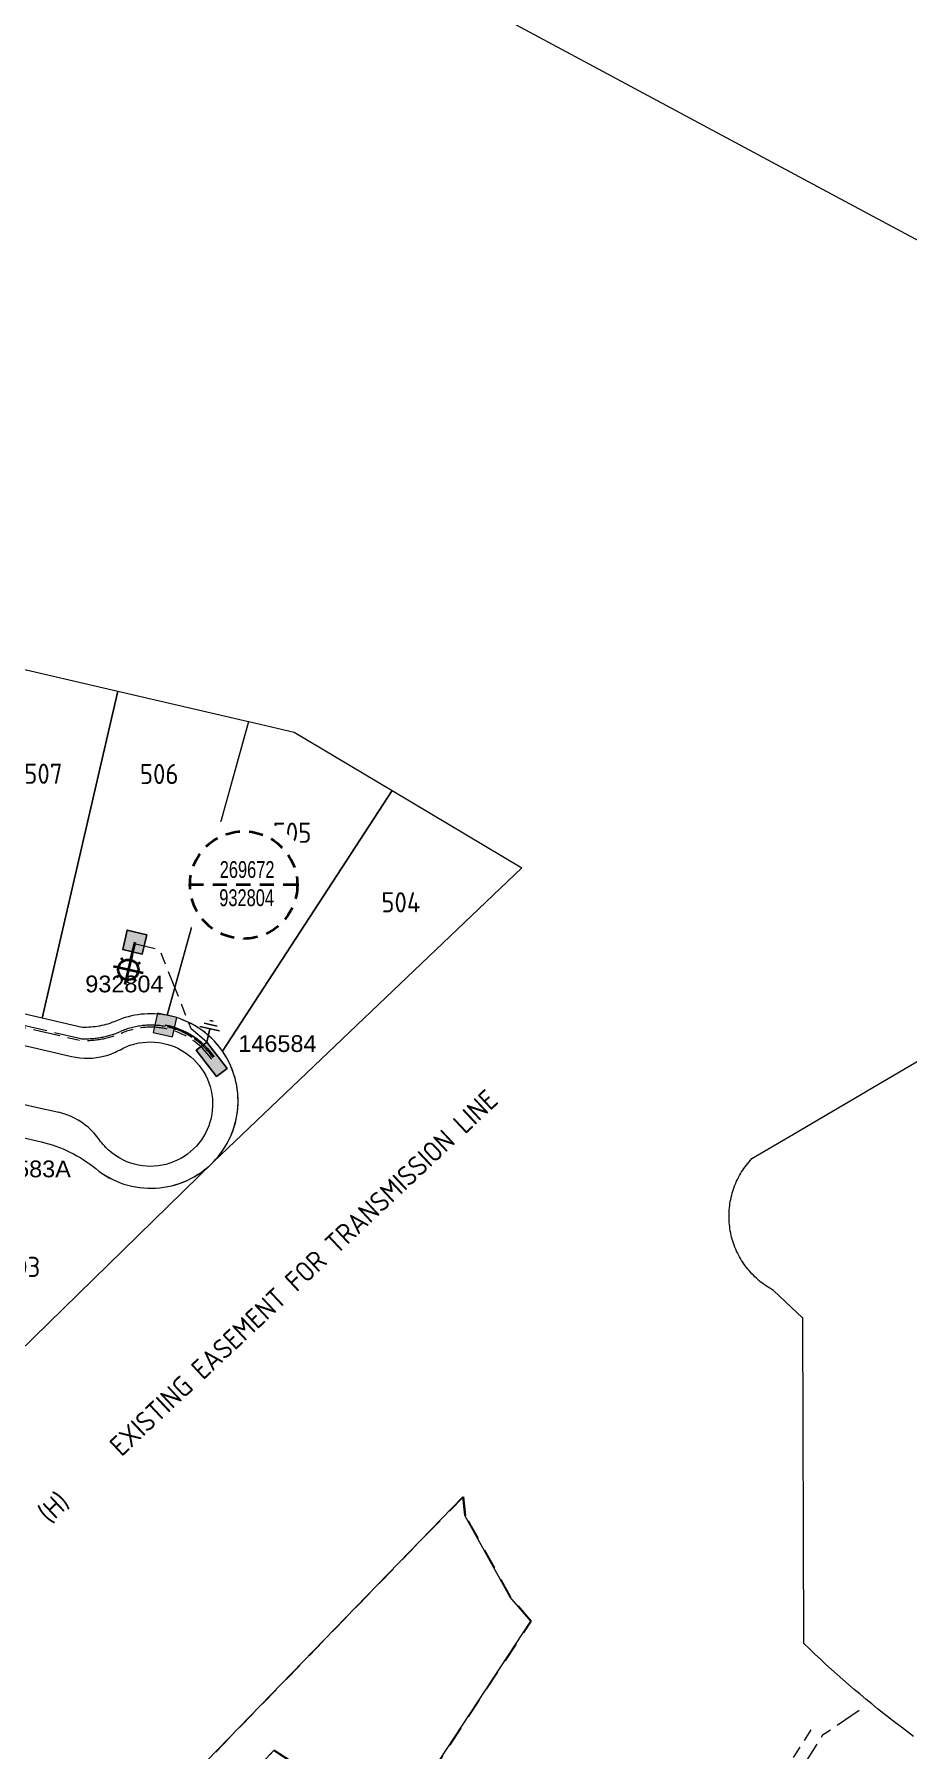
# Model space of a CAD drawing. Header units: metres. Extents: x 286940 to 288014, y 6148948 to 6150082.
# Drawn here: x 287513.6 to 287643.8, y 6149543.3 to 6149798.9 of the extents above; entities that cross this region are included whole.
import ezdxf
from ezdxf.enums import TextEntityAlignment as Align

# ---------------------------------------------------------------- set-up
doc = ezdxf.new("R2010")
doc.units = ezdxf.units.M
doc.linetypes.add('Cable Exist UG', pattern=[8.2, 4, -1.2, 1.8, -1.2])
doc.linetypes.add('Dash', pattern=[5, 3, -2])
doc.layers.get('0').update_dxf_attribs({"color": 6})
for name, color, linetype in [('_User Dimensions', 7, 'Continuous'), ('_User Miscellaneous12', 7, 'Continuous'), ('_User Stage 5 Lots', 7, 'Continuous'), ('_User Stage 5 LV', 7, 'Continuous'), ('_User Stage 5 Pillars', 7, 'Continuous'), ('Mains_LV_New_R17', 2, 'Continuous'), ('Notes_HV_MISC', 7, 'Continuous'), ('Notes_LV_MISC', 7, 'Continuous'), ('Notes_SL_MISC', 7, 'Continuous')]:
    doc.layers.add(name, color=color, linetype=linetype)
for name, color, linetype, lineweight in [('_User Kerbs', 2, 'Continuous', 5), ('_User Stage 5 Columns', 7, 'Continuous', 5), ('_User Stage 5 Trench', 255, 'Continuous', 5), ('Cadastre Developer_SP_NEW', 2, 'Continuous', 5), ('Cadastre Roads_SP_NEW', 251, 'Continuous', 5)]:
    doc.layers.add(name, color=color, linetype=linetype, lineweight=lineweight)
doc.styles.add('COLUMN_LABEL', font='arial.ttf')
doc.styles.add('iecARIAL', font='arial.ttf', dxfattribs={"height": 2})
doc.styles.add('LotNum', font='isocp.shx', dxfattribs={"height": 1.8})
doc.styles.add('POLE_LABEL', font='arial.ttf')
doc.styles.get("Standard").update_dxf_attribs({"font": 'arial.ttf'})
doc.linetypes.add('Cable 5', pattern='A,10,-1,["o",Standard,S=2,R=0,X=-1,Y=-0.7],-1e-05,["o",Standard,S=2,R=0,X=-0.2,Y=-0.7],-1.2', length=12.20001)

# ---------------------------------------------------------------- blocks, each defined once
blk = doc.blocks.new('Earth')
for p, q in [((0, -2.04), (0, 0)), ((-1.5, -2.04), (1.5, -2.04)), ((-1, -2.64), (1, -2.64)), ((-0.25, -3.24), (0.25, -3.24))]:
    blk.add_line(p, q)
blk = doc.blocks.new('*U14')
blk.add_hatch(color=256).paths.add_polyline_path([(-2.475, 3), (-2.475, 1.02), (2.475, 1.02), (2.475, 3)])
blk.add_lwpolyline([(-2.475, 1.02), (2.475, 1.02), (2.475, 3), (-2.475, 3)], close=True)
at = {"style": 'iecARIAL', "flags": 8}
blk.add_attdef('ASSET_NUM', (1.5, 3.5), '', height=2.5, dxfattribs=at)
for tag, p, flags in [('OWNED_BY', (0, -0.2), 9), ('STATE', (0, -0.4), 9), ('SUPPORT_TYPE', (0, -0.6), 9), ('STREETNAME', (0, -1.8), 9), ('SUBURB', (0, -2), 1), ('USAGE', (0, -0.8), 9), ('LEGEND', (0, -1), 9), ('LOCATION', (0, -1.2), 9), ('NOTES', (0, -1.4), 9), ('PARENT', (0, -1.6), 9)]:
    blk.add_attdef(tag, p, '', height=0.2, dxfattribs=dict(flags=flags))
blk = doc.blocks.new('COLUMN_EXT')
blk.add_hatch(color=256).paths.add_polyline_path([(-1.49, 1.48), (-1.49, -1.49), (1.48, -1.49), (1.48, 1.48)])
blk.add_lwpolyline([(-1.49, -1.49), (1.48, -1.49), (1.48, 1.48), (-1.49, 1.48)], close=True)
for tag, height, style, flags, p in [('ASSET_NUM', 2.5, 'COLUMN_LABEL', 8, (2, 2)), ('STRUCTURE_PLANT_NUMBER', 0.2, 'POLE_LABEL', 9, (1.81, 0.03)), ('STREET_CODE', 0.2, 'COLUMN_LABEL', 9, (1.81, -0.2))]:
    blk.add_attdef(tag, text='', height=height, dxfattribs=dict(style=style, flags=flags)).set_placement(p, align=Align.MIDDLE_LEFT)
at = {"flags": 1}
blk.add_attdef('Z', (1.81, -2.35), '', height=0.2, dxfattribs=at)
at = {"flags": 9}
for tag, p in [('COLUMN_TYPE', (1.81, -0.4)), ('OWNED_BY', (1.81, -0.6)), ('STATE', (1.81, -0.8)), ('USAGE', (1.81, -1)), ('STREETNAME', (1.81, -1.6)), ('SUBURB', (1.81, -1.8)), ('LEGEND', (1.81, -1.2)), ('LOCATION', (1.81, -1.4)), ('NOTES', (1.81, -2))]:
    blk.add_attdef(tag, text='', height=0.2, dxfattribs=at).set_placement(p, align=Align.MIDDLE_LEFT)
blk = doc.blocks.new('SL_LANTERN_EXT')
at = {"lineweight": 40}
for p, q in [((-1.46, 5.68), (-1.06, 5.28)), ((0, 1.97), (0, 6.47)), ((1.46, 5.68), (1.06, 5.28)), ((-2.25, 4.22), (2.25, 4.22)), ((-1.46, 2.76), (-1.06, 3.16)), ((0, 0), (0, 2.72)), ((1.46, 2.76), (1.06, 3.16))]:
    blk.add_line(p, q, dxfattribs=at)
blk.add_circle((0, 4.22), 1.5, dxfattribs=at)
at = {"style": 'iecARIAL', "flags": 8}
blk.add_attdef('ASSET_NUM', (1.5, 1.5), '', height=2.5, dxfattribs=at)
for tag, p, height, flags in [('OPERATING_VOLTAGE', (0.98, -1.65), 0.2, 9), ('ORIENTATION', (0.98, -1.85), 0.2, 9), ('OWNED_BY', (0.98, -2.05), 0.2, 9), ('STATE', (0.98, -2.25), 0.2, 9), ('CONSTRUCTED_VOLTAGE', (0.98, -0.65), 0.2, 9), ('CONTROL_TYPE', (0.98, -0.85), 0.2, 9), ('LANTERN_PURPOSE', (0.98, -1.05), 0.2, 9), ('LANTERN_TYPE', (0.98, -1.25), 0.2, 9), ('NO_PHASES', (0.98, -1.45), 0.2, 9), ('USAGE', (0.98, -2.45), 0.2, 9), ('CEXIST', (0.98, -2.65), 0.2, 9), ('LNUMBER', (2.18, -3.25), 2.5, 8), ('CNEW', (0.98, -2.85), 0.2, 9), ('CNUMBER', (0.98, -3.05), 0.2, 9), ('CREMOVE', (0.98, -3.25), 0.2, 9), ('CREPLACE', (0.98, -3.45), 0.2, 9), ('LKINGHEIGHT', (0.98, -3.65), 0.2, 9), ('LBRACKET', (0.98, -3.85), 0.2, 9), ('LBRACKETVOCAB', (0.98, -4.05), 0.2, 9), ('LCATEGORY', (0.98, -4.25), 0.2, 9), ('LCHARGE1', (0.98, -4.45), 0.2, 9), ('LCHARGE1PERCENT', (0.98, -4.65), 0.2, 9), ('LCHARGE2', (0.98, -4.85), 0.2, 9), ('LCHARGE2PERCENT', (0.98, -5.05), 0.2, 9), ('LCHARGE3', (0.98, -5.25), 0.2, 9), ('LCHARGE3PERCENT', (0.98, -5.45), 0.2, 9), ('LEXIST', (0.98, -5.65), 0.2, 9), ('LLAMP', (0.98, -5.85), 0.2, 9), ('LLAMPVOCAB', (0.98, -6.05), 0.2, 9), ('LMAST', (0.98, -6.25), 0.2, 9), ('LMASTVOCAB', (0.98, -6.45), 0.2, 9), ('LNEW', (0.98, -6.65), 0.2, 9), ('LANTNUMBER', (0.98, -6.85), 0.2, 9), ('LOUTREACH', (0.98, -7.25), 0.2, 9), ('LOUTREACHVOCAB', (0.98, -7.45), 0.2, 9), ('LRATECODE', (0.98, -7.65), 0.2, 9), ('LREMOVE', (0.98, -7.85), 0.2, 9), ('STREETNAME', (0.98, -9.25), 0.2, 9), ('SUBURB', (0.98, -9.45), 0.2, 1), ('LREPLACE', (0.98, -8.05), 0.2, 9), ('LTYPE', (0.98, -8.25), 0.2, 9), ('LTYPEVOCAB', (0.98, -8.45), 0.2, 9), ('LEGEND', (0.98, -8.65), 0.2, 9), ('LOCATION', (0.98, -8.85), 0.2, 9), ('NOTES', (0.98, -9.05), 0.2, 9)]:
    blk.add_attdef(tag, p, '', height=height, dxfattribs=dict(flags=flags))
blk = doc.blocks.new('SLANTERN_NUM_EXT')
blk.add_wipeout([(-0.31, 10), (-0.94, 9.96), (-1.57, 9.88), (-2.18, 9.76), (-2.79, 9.61), (-3.39, 9.41), (-3.97, 9.18), (-4.54, 8.91), (-5.09, 8.61), (-5.62, 8.27), (-6.13, 7.91), (-6.62, 7.5), (-7.07, 7.07), (-7.5, 6.62), (-7.91, 6.13), (-8.27, 5.62), (-8.61, 5.09), (-8.91, 4.54), (-9.18, 3.97), (-9.41, 3.39), (-9.61, 2.79), (-9.76, 2.18), (-9.88, 1.57), (-9.96, 0.94), (-10, 0.31), (-10, -0.31), (-9.96, -0.94), (-9.88, -1.57), (-9.76, -2.18), (-9.61, -2.79), (-9.41, -3.39), (-9.18, -3.97), (-8.91, -4.54), (-8.61, -5.09), (-8.27, -5.62), (-7.91, -6.13), (-7.5, -6.62), (-7.07, -7.07), (-6.62, -7.5), (-6.13, -7.91), (-5.62, -8.27), (-5.09, -8.61), (-4.54, -8.91), (-3.97, -9.18), (-3.39, -9.41), (-2.79, -9.61), (-2.18, -9.76), (-1.57, -9.88), (-0.94, -9.96), (-0.31, -10), (0.31, -10), (0.94, -9.96), (1.57, -9.88), (2.18, -9.76), (2.79, -9.61), (3.39, -9.41), (3.97, -9.18), (4.54, -8.91), (5.09, -8.61), (5.62, -8.27), (6.13, -7.91), (6.62, -7.5), (7.07, -7.07), (7.5, -6.62), (7.91, -6.13), (8.27, -5.62), (8.61, -5.09), (8.91, -4.54), (9.18, -3.97), (9.41, -3.39), (9.61, -2.79), (9.76, -2.18), (9.88, -1.57), (9.96, -0.94), (10, -0.31), (10, 0.31), (9.96, 0.94), (9.88, 1.57), (9.76, 2.18), (9.61, 2.79), (9.41, 3.39), (9.18, 3.97), (8.91, 4.54), (8.61, 5.09), (8.27, 5.62), (7.91, 6.13), (7.5, 6.62), (7.07, 7.07), (6.62, 7.5), (6.13, 7.91), (5.62, 8.27), (5.09, 8.61), (4.54, 8.91), (3.97, 9.18), (3.39, 9.41), (2.79, 9.61), (2.18, 9.76), (1.57, 9.88), (0.94, 9.96), (0.31, 10)])
at = {"linetype": 'Dash', "lineweight": 40, "ltscale": 0.7}
blk.add_line((8, 0), (-8, 0), dxfattribs=at)
blk.add_circle((0, 0), 8, dxfattribs=at)
at = {"lineweight": 40, "width": 0.7}
for tag, p in [('SNUMBER', (0.51, 1.05)), ('CNUMBER', (0.44, -3.15))]:
    blk.add_attdef(tag, text='', height=2.5, dxfattribs=at).set_placement(p, align=Align.CENTER)
at = {"lineweight": 40, "flags": 1}
blk.add_attdef('Z', (0, 0), '', height=0.2, dxfattribs=at)

msp = doc.modelspace()

# ---------------------------------------------------------------- linework, layer by layer
at = {"layer": '_User Dimensions', "color": 7, "lineweight": 0}
msp.add_lwpolyline([(287518.70935, 6149520.41688), (287518.70935, 6149520.41688, -0.077943153), (287469.94904, 6149558.58492), (287465.42936, 6149563.27341)], format="xyb", dxfattribs=at)
at = {"layer": '_User Kerbs', "color": 251, "linetype": 'Continuous', "flags": 128}
for points in [[(287412.95186, 6149671.22569), (287413.29045, 6149671.14722), (287427.9032, 6149667.76084), (287442.51594, 6149664.37445), (287457.12869, 6149660.98807), (287471.74144, 6149657.60168), (287486.35419, 6149654.21529), (287500.96693, 6149650.82891), (287515.57968, 6149647.44252), (287519.17323, 6149646.60975), (287519.17323, 6149646.60975)], [(287469.79318, 6149649.28685), (287469.81346, 6149649.28216), (287484.4262, 6149645.89577), (287499.03895, 6149642.50938), (287513.6517, 6149639.123), (287517.24537, 6149638.29019)]]:
    msp.add_lwpolyline(points, dxfattribs=at)
at = {"layer": '_User Kerbs', "color": 251, "linetype": 'Continuous', "elevation": 21.91685}
msp.add_lwpolyline([(287519.17323, 6149646.60975, 0.122286821), (287524.10287, 6149646.68687, 0.061487925), (287526.42897, 6149647.62088, -0.063529537), (287528.60975, 6149648.48626, -0.128792127), (287533.30737, 6149648.46136, -0.128792127), (287537.38959, 6149646.13676, -0.128792127), (287539.80807, 6149642.10945, -0.128792127), (287539.94171, 6149637.41366, -0.128792127), (287537.7562, 6149633.25532, -0.128792127), (287533.81279, 6149630.70232, -0.128792127), (287529.12418, 6149630.41029, -0.128792127), (287524.89446, 6149632.45423, -0.063529537), (287523.31662, 6149634.19064, 0.061487924), (287521.63847, 6149636.0526, 0.122286821), (287517.24525, 6149638.29022)], format="xyb", dxfattribs=at)
at = {"layer": '_User Miscellaneous12', "lineweight": 0}
msp.add_lwpolyline([(287524.27375, 6149517.41504), (287549.29999, 6149543.22497), (287567.2275, 6149531.46128), (287587.57813, 6149562.47503), (287584.5253, 6149566.05421), (287577.7783, 6149578.19882), (287577.47869, 6149580.99591), (287518.70035, 6149520.4076)], close=True, dxfattribs=at)
at = {"layer": '_User Miscellaneous12', "linetype": 'Dash'}
msp.add_lwpolyline([(287587.64545, 6149562.48976), (287584.5924, 6149566.06966), (287577.8455, 6149578.21378), (287577.54656, 6149581.01081), (287518.76758, 6149520.4219), (287524.34091, 6149517.42953), (287549.36763, 6149543.2406), (287567.29524, 6149531.47682), (287587.64545, 6149562.48976)], close=True, dxfattribs=at)
at = {"layer": '_User Stage 5 Trench', "linetype": 'Cable Exist UG'}
for points in [[(287533.08997, 6149651.06973, 0.075087624), (287529.71752, 6149651.19909, 0.075087623), (287526.45728, 6149650.32673, -0.058667714), (287523.61102, 6149649.46452, -0.053396052), (287520.52295, 6149649.24722), (287514.40525, 6149650.66495), (287497.80481, 6149654.51194)], [(287540.23652, 6149646.44414, 0.096852561), (287537.11549, 6149649.45565, 0.09685256), (287533.08997, 6149651.06973)]]:
    msp.add_lwpolyline(points, format="xyb", dxfattribs=at)
at = {"layer": 'Cadastre Developer_SP_NEW', "color": 2, "lineweight": 0}
for points in [[(287669.31371, 6149755.32442), (287634.46764, 6149774.00429), (287545.18995, 6149821.897), (287464.33151, 6149865.24517), (287432.00054, 6149882.58478), (287395.75519, 6149902.02237), (287392.16535, 6149903.93398), (287339.34845, 6149932.06394), (287293.0308, 6149956.95466), (287253.34649, 6149978.17454), (287208.37123, 6150002.22336), (287161.63188, 6150027.21513), (287094.61737, 6150063.04841), (287059.34262, 6150081.91034), (287033.57811, 6149906.77564), (286990.30458, 6149602.82566), (286969.61858, 6149458.1295), (286939.93193, 6149250.48177)], [(287644.62377, 6149545.30452), (287643.72084, 6149545.97903), (287642.82099, 6149546.65866), (287641.92768, 6149547.34438), (287641.03826, 6149548.03612), (287640.15361, 6149548.73394), (287639.27373, 6149549.43787), (287638.39871, 6149550.14788), (287637.52925, 6149550.86391), (287636.66456, 6149551.58612), (287635.80464, 6149552.31442), (287634.9487, 6149553.04767), (287634.09841, 6149553.78807), (287633.25369, 6149554.5336), (287632.41462, 6149555.28522), (287631.57952, 6149556.04294), (287630.74999, 6149556.80569), (287629.92611, 6149557.57357), (287629.10788, 6149558.34754), (287628.29355, 6149559.1276), (287628.14841, 6149607.63528), (287623.78858, 6149611.75768), (287623.51175, 6149611.90846), (287623.2388, 6149612.06631), (287622.96983, 6149612.23114), (287622.70483, 6149612.40215), (287622.4446, 6149612.58014), (287622.18914, 6149612.76432), (287621.93846, 6149612.95547), (287621.69174, 6149613.15271), (287621.45148, 6149613.35606), (287621.2151, 6149613.56549), (287620.98526, 6149613.78005), (287620.7601, 6149614.00168), (287620.54068, 6149614.22737), (287620.32674, 6149614.46021), (287620.11933, 6149614.69721), (287619.91838, 6149614.93924), (287619.72298, 6149615.18746), (287619.53325, 6149615.43973), (287619.35084, 6149615.69616), (287619.17488, 6149615.95772), (287619.00537, 6149616.22439), (287618.84319, 6149616.49425), (287618.68746, 6149616.76817), (287618.53897, 6149617.04633), (287618.39702, 6149617.32758), (287618.2624, 6149617.61298), (287618.13503, 6149617.90148), (287618.01499, 6149618.19324), (287617.90236, 6149618.48703), (287617.79778, 6149618.78507), (287617.69973, 6149619.08425), (287617.6098, 6149619.38661), (287617.52721, 6149619.69109), (287617.45284, 6149619.99681), (287617.38579, 6149620.30562), (287617.32696, 6149620.6147), (287617.27538, 6149620.9259), (287617.23209, 6149621.23824), (287617.19614, 6149621.55182), (287617.16832, 6149621.86549), (287617.14871, 6149622.18048), (287617.13731, 6149622.49557), (287617.13334, 6149622.81083), (287617.13758, 6149623.12626), (287617.14994, 6149623.44099), (287617.16982, 6149623.75581), (287617.19782, 6149624.06983), (287617.23324, 6149624.38306), (287617.27776, 6149624.6954), (287617.32891, 6149625.00598), (287617.38818, 6149625.31576), (287617.43729, 6149625.53774), (287617.45575, 6149625.62378), (287617.53083, 6149625.92994), (287617.61325, 6149626.23425), (287617.70397, 6149626.53678), (287617.8021, 6149626.8365), (287617.90766, 6149627.13347), (287618.02073, 6149627.42753), (287618.14121, 6149627.71885), (287618.26841, 6149628.00735), (287618.40383, 6149628.29195), (287618.54586, 6149628.57382), (287618.69382, 6149628.85181), (287618.84999, 6149629.12502), (287619.01288, 6149629.3954), (287619.18239, 6149629.66102), (287619.35861, 6149629.92275), (287619.54226, 6149630.17971), (287619.73102, 6149630.43172), (287619.92721, 6149630.67905), (287620.12852, 6149630.92144), (287620.33645, 6149631.15808), (287620.55031, 6149631.38987), (287626.15068, 6149634.68591), (287646.52169, 6149646.67512)]]:
    msp.add_lwpolyline(points, dxfattribs=at)
at = {"layer": 'Cadastre Roads_SP_NEW', "color": 2, "lineweight": 0}
for points in [[(287504.8427, 6149636.18902), (287514.63331, 6149633.88013, -0.114613418), (287522.75895, 6149629.89517, 0.092948083), (287526.96695, 6149627.60277, 0.187516183), (287536.37113, 6149628.14195, 0.092948083), (287540.28955, 6149630.90026, 0.174518023), (287543.9329, 6149638.918, 0.174518022), (287541.62977, 6149647.41823, 0.096852561), (287538.0392, 6149650.8828, 0.09685256), (287533.40808, 6149652.7397, 0.075087624), (287529.52827, 6149652.88852, 0.075087623), (287525.77755, 6149651.88493, -0.058667714), (287523.31178, 6149651.13798, -0.050309074), (287520.74288, 6149650.94131), (287514.78904, 6149652.32106), (287498.10615, 6149656.18716)], [(287504.31594, 6149505.58187), (287518.68594, 6149520.39446, -0.077943153), (287469.92563, 6149558.5625), (287465.40595, 6149563.251), (287455.22677, 6149573.80922), (287439.86821, 6149589.73969), (287426.19968, 6149575.071), (287447.74052, 6149552.74854), (287455.38607, 6149544.82575, 0.071687287), (287504.31594, 6149505.58187, 0.27291627)]]:
    msp.add_lwpolyline(points, format="xyb", dxfattribs=at)
at = {"layer": 'Mains_LV_New_R17', "linetype": 'Cable 5'}
msp.add_lwpolyline([(287540.40043, 6149646.55874, 0.096852561), (287537.22416, 6149649.62355, 0.09685256), (287533.1274, 6149651.2662, 0.09685256)], format="xyb", dxfattribs=at)
at = {"layer": 'Notes_HV_MISC', "color": 2, "linetype": 'Cable Exist UG', "lineweight": 0, "flags": 128}
for points in [[(287636.5464, 6149549.16793), (287631.06919, 6149545.46631), (287613.85699, 6149518.45943), (287586.22877, 6149476.2661), (287577.02634, 6149482.29186), (287562.7955, 6149491.61012), (287547.65485, 6149501.54517), (287546.47724, 6149502.3179, -0.016481113), (287533.94013, 6149507.31982), (287525.7394, 6149489.76359), (287514.93765, 6149473.26725), (287504.80323, 6149457.79006), (287494.66881, 6149442.31287), (287484.53439, 6149426.83568), (287481.24755, 6149421.81605), (287471.11312, 6149406.33885), (287460.9787, 6149390.86166), (287450.84428, 6149375.38447), (287440.70986, 6149359.90728), (287429.63895, 6149342.99989), (287419.98841, 6149341.22014, -0.021768091), (287393.06002, 6149362.48022), (287370.63989, 6149383.85545)], [(287387.05359, 6149387.77966), (287379.11255, 6149377.84198), (287394.40168, 6149363.96418, 0.0211944), (287420.46681, 6149343.34209), (287428.43458, 6149344.81151), (287439.03665, 6149361.00289), (287449.17107, 6149376.48008), (287459.30549, 6149391.95728), (287469.43991, 6149407.43447), (287479.57434, 6149422.91166), (287482.86118, 6149427.93129), (287492.9956, 6149443.40848), (287503.13002, 6149458.88568), (287513.26444, 6149474.36287), (287523.98786, 6149490.73957), (287532.95806, 6149509.94311, 0.019176796), (287547.3774, 6149504.11936), (287548.75209, 6149503.21732), (287563.89274, 6149493.28227), (287578.12195, 6149483.96507), (287585.65118, 6149479.03492), (287612.17842, 6149519.54686), (287629.39711, 6149546.26833)]]:
    msp.add_lwpolyline(points, format="xyb", dxfattribs=at)
at = {"layer": 'Notes_LV_MISC', "color": 7, "linetype": 'Cable Exist UG', "lineweight": 0, "flags": 128}
msp.add_lwpolyline([(287540.04033, 6149646.18787, 0.198506188), (287533.03383, 6149650.77503, 0.075087624), (287529.75092, 6149650.90095, 0.075087623), (287526.57723, 6149650.05176, -0.058667714), (287523.66382, 6149649.1692, -0.053884898), (287520.48312, 6149648.94851), (287514.33753, 6149650.3727), (287502.53679, 6149653.1074), (287500.57281, 6149651.50953), (287494.23902, 6149652.97733), (287492.93107, 6149655.33344), (287480.97175, 6149658.10492), (287464.28886, 6149661.97104), (287447.60597, 6149665.83717), (287435.60747, 6149668.61772), (287433.3596, 6149667.08565), (287427.45399, 6149668.45508), (287426.5618, 6149670.71522), (287397.64083, 6149677.42565)], format="xyb", dxfattribs=at)
msp.add_lwpolyline([(287539.30819, 6149648.75101), (287536.99219, 6149650.74152), (287532.30155, 6149662.49015), (287528.51019, 6149663.36877)], dxfattribs=at)

# ---------------------------------------------------------------- block references
at = {"layer": '_User Stage 5 Columns'}
ref = msp.add_blockref('COLUMN_EXT', (287533.07282, 6149651.29304), dxfattribs=dict(at, rotation=166.9519999999999))
ref.add_attrib('ASSET_NUM', '932804', dxfattribs={"layer": '0', "height": 2.5, "style": 'COLUMN_LABEL'}).set_placement((287521.20307, 6149657.41205), align=Align.MIDDLE_LEFT)
at = {"layer": '_User Stage 5 LV'}
ref = msp.add_blockref('SL_LANTERN_EXT', (287528.57233, 6149663.63958), dxfattribs=dict(at, rotation=166.9635032039919))
ref.add_attrib('ASSET_NUM', '269672', (287539.2526, 6149670.9668), dxfattribs={"layer": '0', "height": 2.5, "style": 'iecARIAL'})
ref = msp.add_blockref('COLUMN_EXT', (287528.57293, 6149663.63951), dxfattribs=dict(at, rotation=166.9519999999999))
ref.add_attrib('ASSET_NUM', '932804', dxfattribs={"layer": '0', "height": 2.5, "style": 'COLUMN_LABEL'}).set_placement((287538.81353, 6149668.52291), align=Align.MIDDLE_LEFT)
at = {"layer": '_User Stage 5 Pillars'}
ref = msp.add_blockref('*U14', (287541.62976, 6149647.4182), dxfattribs=dict(at, rotation=127.743))
ref.add_attrib('ASSET_NUM', '146584', (287544.0093, 6149647.27733), dxfattribs={"layer": '0', "height": 2.5, "style": 'iecARIAL'})
ref = msp.add_blockref('*U14', (287504.8427, 6149636.18902), dxfattribs=dict(at, rotation=346.952))
ref.add_attrib('ASSET_NUM', '146583A', (287505.0678, 6149628.60674), dxfattribs={"layer": '0', "height": 2.5, "style": 'iecARIAL'})
at = {"layer": 'Notes_LV_MISC', "color": 2, "lineweight": 0, "rotation": 167.5437816976767}
msp.add_blockref('Earth', (287539.30819, 6149648.75101), dxfattribs=at)

# ---------------------------------------------------------------- next in the draw order: texts
at = {"layer": '_User Stage 5 Lots', "lineweight": 0, "char_height": 3, "width": 8.6113974, "attachment_point": 2, "style": 'LotNum', "bg_fill": 3, "box_fill_scale": 1.5, "bg_fill_color": 256, "bg_fill_true_color": 13158600, "bg_fill_transparency": 0}
for s, insert in [('507', (287514.94994, 6149690.23147)), ('506', (287532.21919, 6149690.19047)), ('505', (287552.01318, 6149681.44343)), ('503', (287511.64045, 6149616.75412))]:
    msp.add_mtext(s, dxfattribs=dict(at, insert=insert))

# ---------------------------------------------------------------- next in the draw order: linework, layer by layer
at = {"layer": '_User Stage 5 Lots', "lineweight": 0}
msp.add_lwpolyline([(287509.39411, 6149704.89635), (287526.077, 6149701.03022), (287514.78904, 6149652.32106), (287498.10615, 6149656.18716)], close=True, dxfattribs=at)
for points in [[(287526.077, 6149701.03022), (287545.54418, 6149696.51886), (287533.40808, 6149652.7397, 0.151026759), (287525.77755, 6149651.88493, -0.058667714), (287523.31178, 6149651.13798, -0.050309073), (287520.74288, 6149650.94131), (287514.78904, 6149652.32106)], [(287545.56066, 6149696.51504), (287552.32567, 6149694.9473), (287566.94032, 6149686.22952), (287541.62977, 6149647.41823, 0.195539362), (287533.40808, 6149652.7397)], [(287566.94032, 6149686.22952), (287586.23693, 6149674.71888), (287540.28955, 6149630.90026, 0.360000412), (287541.62977, 6149647.41823)]]:
    msp.add_lwpolyline(points, format="xyb", close=True, dxfattribs=at)
msp.add_lwpolyline([(287502.21926, 6149593.69678), (287497.63783, 6149598.44759), (287496.25459, 6149598.76467), (287504.8427, 6149636.18902), (287514.63331, 6149633.88013, -0.114613418), (287522.75895, 6149629.89517, 0.187516183), (287531.71959, 6149626.99064, 0.187516183), (287540.28955, 6149630.90026), (287502.21926, 6149593.69678)], format="xyb", dxfattribs=at)

# ---------------------------------------------------------------- next in the draw order: texts
at = {"layer": '_User Miscellaneous12', "lineweight": 0, "style": 'LotNum'}
msp.add_text('(H)      EXISTING EASEMENT FOR TRANSMISSION LINE', height=3, rotation=43.1881697, dxfattribs=at).set_placement((287547.37884, 6149610.48812), align=Align.TOP_CENTER)

# ---------------------------------------------------------------- next in the draw order: block references
at = {"layer": 'Notes_SL_MISC'}
msp.add_blockref('SLANTERN_NUM_EXT', (287544.80759, 6149672.15852), dxfattribs=at).add_auto_attribs({'SNUMBER': '269672', 'CNUMBER': '932804'})

# ---------------------------------------------------------------- next in the draw order: texts
at = {"layer": '_User Stage 5 Lots', "lineweight": 0, "insert": (287568.23777, 6149671.07657), "char_height": 3, "width": 8.6113974, "attachment_point": 2, "style": 'LotNum', "bg_fill": 3, "box_fill_scale": 1.5, "bg_fill_color": 256, "bg_fill_true_color": 13158600, "bg_fill_transparency": 0}
msp.add_mtext('504', dxfattribs=at)

doc.saveas('drawing.dxf')
